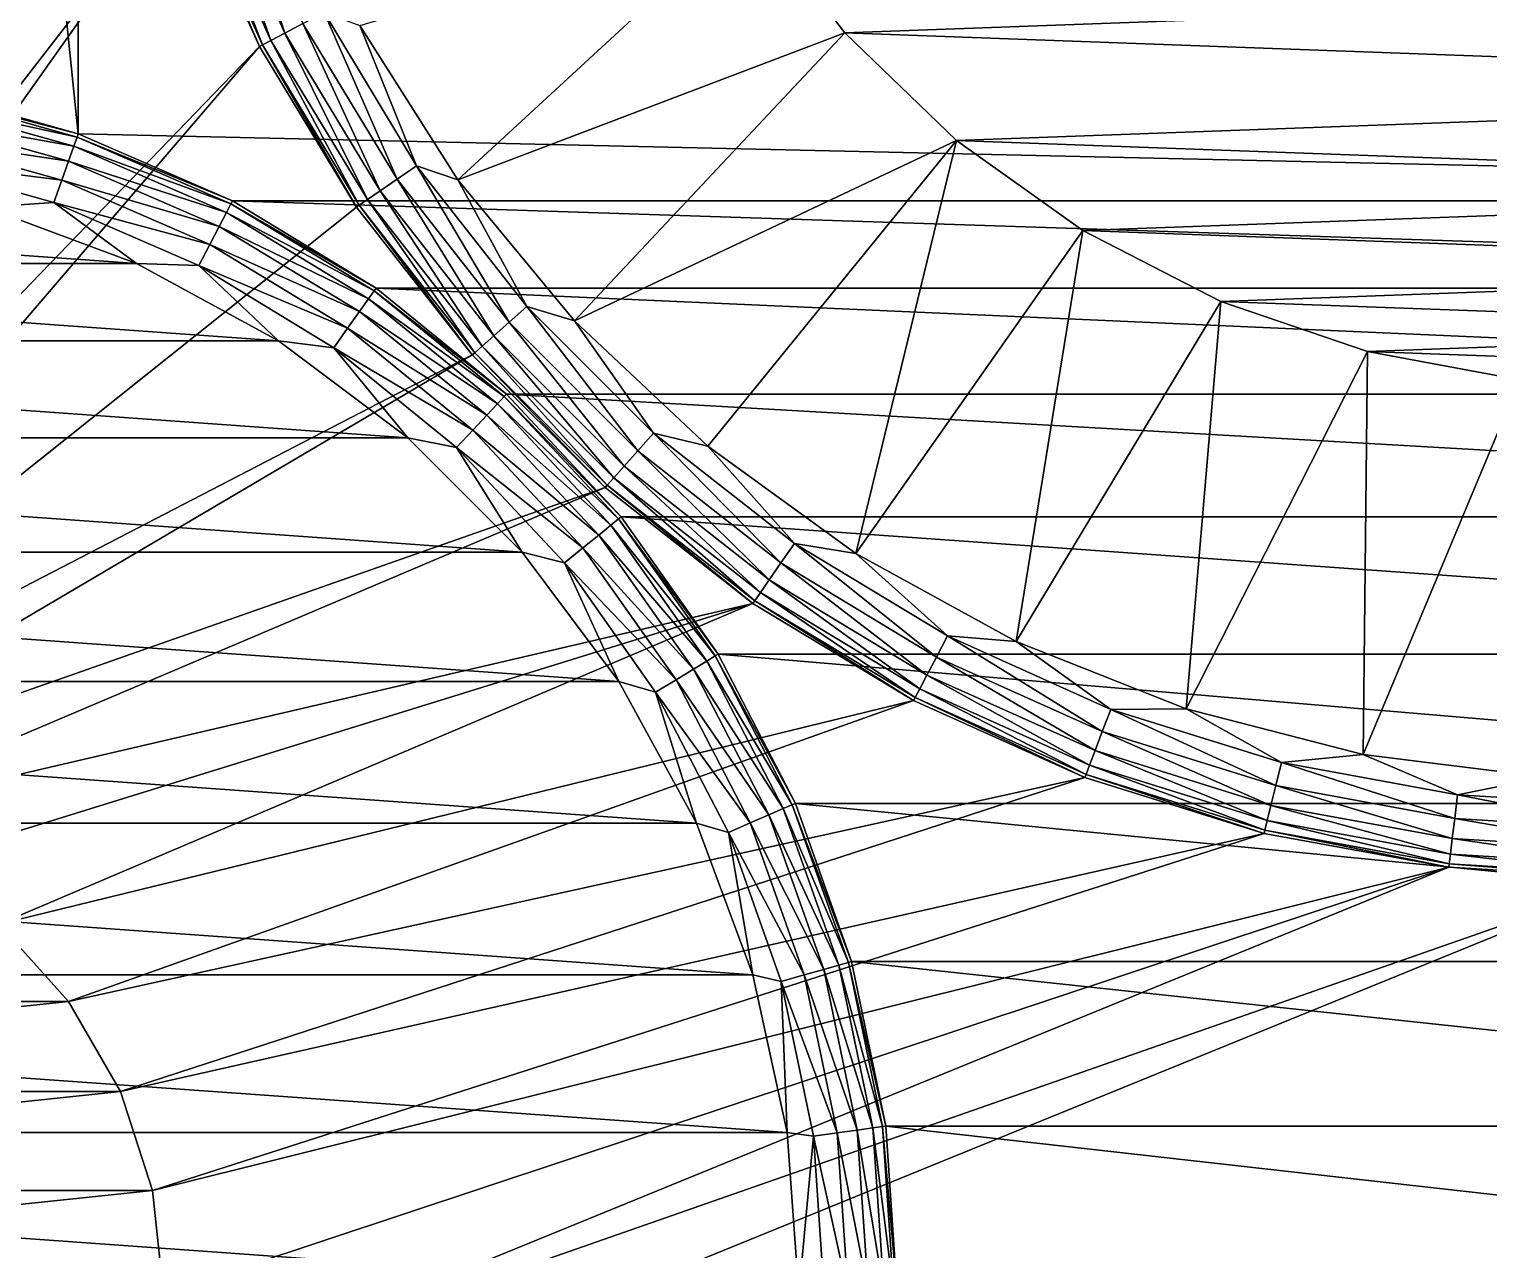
# Model space of a CAD drawing. Extents: x 464 to 15145, y 328 to 7622.
# Drawn here: x 2605 to 3973, y 2170 to 3314 of the extents above; entities that cross this region are included whole.
import ezdxf

# ---------------------------------------------------------------- set-up
doc = ezdxf.new("R2010")
doc.units = 0
doc.layers.get('0').update_dxf_attribs({"linetype": 'CONTINUOUS'})

msp = doc.modelspace()

# ---------------------------------------------------------------- linework, layer by layer
at = {"color": 7}
for points in [[(1952.6, 2475.1, -3744.1), (1952.6, 5475.4, -3744.1), (2653.8, 3975.2, -3744.1), (1952.6, 2475.1, -3744.1)], [(2651.1, 4734.4, -4432), (5571.4, 3216.1, -4432), (2795.6, 4797.1, -4432), (2651.1, 4734.4, -4432)], [(2795.6, 4797.1, -4432), (5571.4, 3216.1, -4432), (5571.4, 4734.4, -4432), (2795.6, 4797.1, -4432)], [(2651.1, 3216.1, -4432), (2651.1, 4734.4, -4432), (2499.4, 4691.9, -4432), (2651.1, 3216.1, -4432)], [(2651.1, 3216.1, -4432), (5426.9, 3153.3, -4432), (2651.1, 4734.4, -4432), (2651.1, 3216.1, -4432)], [(5426.9, 3153.3, -4432), (5571.4, 3216.1, -4432), (2651.1, 4734.4, -4432), (5426.9, 3153.3, -4432)], [(2499.4, 4691.9, -4432), (2499.4, 3258.6, -4432), (2651.1, 3216.1, -4432), (2499.4, 4691.9, -4432)], [(1952.6, 2475.1, -3744.1), (2653.8, 3975.2, -3744.1), (2664.5, 3799.6, -3744.1), (1952.6, 2475.1, -3744.1)], [(2664.5, 3799.6, -3744.1), (2031.4, 2532.4, -3744.1), (1952.6, 2475.1, -3744.1), (2664.5, 3799.6, -3744.1)], [(2696.2, 3626.5, -3744.1), (2031.4, 2532.4, -3744.1), (2664.5, 3799.6, -3744.1), (2696.2, 3626.5, -3744.1)], [(2748.5, 3458.4, -3744.1), (2031.4, 2532.4, -3744.1), (2696.2, 3626.5, -3744.1), (2748.5, 3458.4, -3744.1)], [(2791.7, 3474.8, -17), (2844.7, 3310.5, -31.7), (2773.8, 3468, -31.7), (2791.7, 3474.8, -17)], [(2861.6, 3319.4, -17), (2844.7, 3310.5, -31.7), (2791.7, 3474.8, -17), (2861.6, 3319.4, -17)], [(2760.1, 3462.8, -50.8), (2823.6, 3299.4, -73.1), (2751.5, 3459.6, -73.1), (2760.1, 3462.8, -50.8)], [(2773.8, 3468, -31.7), (2831.7, 3303.7, -50.8), (2760.1, 3462.8, -50.8), (2773.8, 3468, -31.7)], [(2831.7, 3303.7, -50.8), (2823.6, 3299.4, -73.1), (2760.1, 3462.8, -50.8), (2831.7, 3303.7, -50.8)], [(2844.7, 3310.5, -31.7), (2831.7, 3303.7, -50.8), (2773.8, 3468, -31.7), (2844.7, 3310.5, -31.7)], [(2748.5, 3458.4, -3744.1), (2120.5, 2572, -3744.1), (2031.4, 2532.4, -3744.1), (2748.5, 3458.4, -3744.1)], [(2820.8, 3298, -3744.1), (2120.5, 2572, -3744.1), (2748.5, 3458.4, -3744.1), (2820.8, 3298, -3744.1)], [(2748.5, 3458.4, -96.9), (2751.5, 3459.6, -73.1), (2820.8, 3298, -96.9), (2748.5, 3458.4, -96.9)], [(2748.5, 3458.4, -3744.1), (2748.5, 3458.4, -96.9), (2820.8, 3298, -3744.1), (2748.5, 3458.4, -3744.1)], [(2820.8, 3298, -3744.1), (2748.5, 3458.4, -96.9), (2820.8, 3298, -96.9), (2820.8, 3298, -3744.1)], [(2820.8, 3298, -96.9), (2751.5, 3459.6, -73.1), (2823.6, 3299.4, -73.1), (2820.8, 3298, -96.9)], [(2915, 3317.6, -4.6), (3280.8, 3425.8, -4.6), (3006.9, 3172.9, -4.6), (2915, 3317.6, -4.6)], [(3006.9, 3172.9, -4.6), (3280.8, 3425.8, -4.6), (3369.6, 3310.8, -4.6), (3006.9, 3172.9, -4.6)], [(3280.8, 3425.8, -4.6), (3280.8, 3425.8, -1874.4), (3369.6, 3310.8, -4.6), (3280.8, 3425.8, -4.6)], [(3369.6, 3310.8, -4.6), (3280.8, 3425.8, -1874.4), (3369.6, 3310.8, -1874.4), (3369.6, 3310.8, -4.6)], [(3369.6, 3310.8, -3744.1), (3369.6, 3310.8, -1874.4), (3280.8, 3425.8, -3744.1), (3369.6, 3310.8, -3744.1)], [(3280.8, 3425.8, -3744.1), (3369.6, 3310.8, -1874.4), (3280.8, 3425.8, -1874.4), (3280.8, 3425.8, -3744.1)], [(3280.8, 3425.8, -3744.1), (4899.4, 3366.7, -3744.1), (3369.6, 3310.8, -3744.1), (3280.8, 3425.8, -3744.1)], [(3369.6, 3310.8, -3744.1), (4899.4, 3366.7, -3744.1), (4802.4, 3258.4, -3744.1), (3369.6, 3310.8, -3744.1)], [(2881.4, 3329.8, -7.8), (2949.8, 3173.6, -17), (2861.6, 3319.4, -17), (2881.4, 3329.8, -7.8)], [(2881.4, 3329.8, -7.8), (2915, 3317.6, -4.6), (2968.1, 3186.2, -7.8), (2881.4, 3329.8, -7.8)], [(2881.4, 3329.8, -7.8), (2968.1, 3186.2, -7.8), (2949.8, 3173.6, -17), (2881.4, 3329.8, -7.8)], [(2861.6, 3319.4, -17), (2934.1, 3162.7, -31.7), (2844.7, 3310.5, -31.7), (2861.6, 3319.4, -17)], [(2949.8, 3173.6, -17), (2934.1, 3162.7, -31.7), (2861.6, 3319.4, -17), (2949.8, 3173.6, -17)], [(2968.1, 3186.2, -7.8), (2915, 3317.6, -4.6), (3006.9, 3172.9, -4.6), (2968.1, 3186.2, -7.8)], [(3006.9, 3172.9, -4.6), (3369.6, 3310.8, -4.6), (3116.1, 3040.8, -4.6), (3006.9, 3172.9, -4.6)], [(3116.1, 3040.8, -4.6), (3369.6, 3310.8, -4.6), (3474.3, 3209.9, -4.6), (3116.1, 3040.8, -4.6)], [(3369.6, 3310.8, -4.6), (3369.6, 3310.8, -1874.4), (3474.3, 3209.9, -4.6), (3369.6, 3310.8, -4.6)], [(3474.3, 3209.9, -4.6), (3369.6, 3310.8, -1874.4), (3474.3, 3209.9, -1874.4), (3474.3, 3209.9, -4.6)], [(3474.3, 3209.9, -3744.1), (3474.3, 3209.9, -1874.4), (3369.6, 3310.8, -3744.1), (3474.3, 3209.9, -3744.1)], [(3369.6, 3310.8, -3744.1), (3474.3, 3209.9, -1874.4), (3369.6, 3310.8, -1874.4), (3369.6, 3310.8, -3744.1)], [(3369.6, 3310.8, -3744.1), (4802.4, 3258.4, -3744.1), (3474.3, 3209.9, -3744.1), (3369.6, 3310.8, -3744.1)], [(2820.8, 3298, -3744.1), (2215.8, 2592.3, -3744.1), (2120.5, 2572, -3744.1), (2820.8, 3298, -3744.1)], [(2911.8, 3147.3, -3744.1), (2215.8, 2592.3, -3744.1), (2820.8, 3298, -3744.1), (2911.8, 3147.3, -3744.1)], [(2820.8, 3298, -96.9), (2823.6, 3299.4, -73.1), (2911.8, 3147.3, -96.9), (2820.8, 3298, -96.9)], [(2820.8, 3298, -3744.1), (2820.8, 3298, -96.9), (2911.8, 3147.3, -3744.1), (2820.8, 3298, -3744.1)], [(2911.8, 3147.3, -3744.1), (2820.8, 3298, -96.9), (2911.8, 3147.3, -96.9), (2911.8, 3147.3, -3744.1)], [(2831.7, 3303.7, -50.8), (2914.4, 3149.1, -73.1), (2823.6, 3299.4, -73.1), (2831.7, 3303.7, -50.8)], [(2911.8, 3147.3, -96.9), (2823.6, 3299.4, -73.1), (2914.4, 3149.1, -73.1), (2911.8, 3147.3, -96.9)], [(2844.7, 3310.5, -31.7), (2922, 3154.4, -50.8), (2831.7, 3303.7, -50.8), (2844.7, 3310.5, -31.7)], [(2922, 3154.4, -50.8), (2914.4, 3149.1, -73.1), (2831.7, 3303.7, -50.8), (2922, 3154.4, -50.8)], [(2934.1, 3162.7, -31.7), (2922, 3154.4, -50.8), (2844.7, 3310.5, -31.7), (2934.1, 3162.7, -31.7)], [(2499.4, 3258.6, -5124.5), (2498.8, 3255.5, -5148.4), (2651.1, 3216.1, -5124.5), (2499.4, 3258.6, -5124.5)], [(2499.4, 3258.6, -4432), (2499.4, 3258.6, -5124.5), (2651.1, 3216.1, -4432), (2499.4, 3258.6, -4432)], [(2651.1, 3216.1, -4432), (2499.4, 3258.6, -5124.5), (2651.1, 3216.1, -5124.5), (2651.1, 3216.1, -4432)], [(3474.3, 3209.9, -3744.1), (4802.4, 3258.4, -3744.1), (4690.6, 3165.4, -3744.1), (3474.3, 3209.9, -3744.1)], [(2496.9, 3246.5, -5170.7), (2493.9, 3232.1, -5189.8), (2646.9, 3204.4, -5170.7), (2496.9, 3246.5, -5170.7)], [(2498.8, 3255.5, -5148.4), (2496.9, 3246.5, -5170.7), (2650, 3213.1, -5148.4), (2498.8, 3255.5, -5148.4)], [(2496.9, 3246.5, -5170.7), (2646.9, 3204.4, -5170.7), (2650, 3213.1, -5148.4), (2496.9, 3246.5, -5170.7)], [(2651.1, 3216.1, -5124.5), (2498.8, 3255.5, -5148.4), (2650, 3213.1, -5148.4), (2651.1, 3216.1, -5124.5)], [(2493.9, 3232.1, -5189.8), (2490, 3213.4, -5204.5), (2642, 3190.6, -5189.8), (2493.9, 3232.1, -5189.8)], [(2493.9, 3232.1, -5189.8), (2642, 3190.6, -5189.8), (2646.9, 3204.4, -5170.7), (2493.9, 3232.1, -5189.8)], [(2651.1, 3216.1, -5124.5), (2650, 3213.1, -5148.4), (2795.6, 3153.3, -5124.5), (2651.1, 3216.1, -5124.5)], [(2651.1, 3216.1, -4432), (2651.1, 3216.1, -5124.5), (2795.6, 3153.3, -4432), (2651.1, 3216.1, -4432)], [(2795.6, 3153.3, -4432), (2651.1, 3216.1, -5124.5), (2795.6, 3153.3, -5124.5), (2795.6, 3153.3, -4432)], [(2795.6, 3153.3, -4432), (5426.9, 3153.3, -4432), (2651.1, 3216.1, -4432), (2795.6, 3153.3, -4432)], [(2490, 3213.4, -5204.5), (2485.5, 3191.6, -5213.7), (2635.6, 3172.6, -5204.5), (2490, 3213.4, -5204.5)], [(2490, 3213.4, -5204.5), (2635.6, 3172.6, -5204.5), (2642, 3190.6, -5189.8), (2490, 3213.4, -5204.5)], [(2646.9, 3204.4, -5170.7), (2642, 3190.6, -5189.8), (2789.9, 3142.4, -5170.7), (2646.9, 3204.4, -5170.7)], [(2650, 3213.1, -5148.4), (2646.9, 3204.4, -5170.7), (2794.1, 3150.6, -5148.4), (2650, 3213.1, -5148.4)], [(2646.9, 3204.4, -5170.7), (2789.9, 3142.4, -5170.7), (2794.1, 3150.6, -5148.4), (2646.9, 3204.4, -5170.7)], [(2795.6, 3153.3, -5124.5), (2650, 3213.1, -5148.4), (2794.1, 3150.6, -5148.4), (2795.6, 3153.3, -5124.5)], [(3116.1, 3040.8, -4.6), (3474.3, 3209.9, -4.6), (3241.1, 2923.4, -4.6), (3116.1, 3040.8, -4.6)], [(3241.1, 2923.4, -4.6), (3474.3, 3209.9, -4.6), (3379.8, 2822.7, -4.6), (3241.1, 2923.4, -4.6)], [(3379.8, 2822.7, -4.6), (3474.3, 3209.9, -4.6), (3592.5, 3125.3, -4.6), (3379.8, 2822.7, -4.6)], [(3474.3, 3209.9, -4.6), (3474.3, 3209.9, -1874.4), (3592.5, 3125.3, -4.6), (3474.3, 3209.9, -4.6)], [(3592.5, 3125.3, -4.6), (3474.3, 3209.9, -1874.4), (3592.5, 3125.3, -1874.4), (3592.5, 3125.3, -4.6)], [(3592.5, 3125.3, -3744.1), (3592.5, 3125.3, -1874.4), (3474.3, 3209.9, -3744.1), (3592.5, 3125.3, -3744.1)], [(3474.3, 3209.9, -3744.1), (3592.5, 3125.3, -1874.4), (3474.3, 3209.9, -1874.4), (3474.3, 3209.9, -3744.1)], [(3474.3, 3209.9, -3744.1), (4690.6, 3165.4, -3744.1), (3592.5, 3125.3, -3744.1), (3474.3, 3209.9, -3744.1)], [(2485.5, 3191.6, -5213.7), (2563.7, 3147.4, -5216.8), (2628.2, 3151.6, -5213.7), (2485.5, 3191.6, -5213.7)], [(2485.5, 3191.6, -5213.7), (2628.2, 3151.6, -5213.7), (2635.6, 3172.6, -5204.5), (2485.5, 3191.6, -5213.7)], [(2642, 3190.6, -5189.8), (2635.6, 3172.6, -5204.5), (2783.1, 3129.3, -5189.8), (2642, 3190.6, -5189.8)], [(2642, 3190.6, -5189.8), (2783.1, 3129.3, -5189.8), (2789.9, 3142.4, -5170.7), (2642, 3190.6, -5189.8)], [(2968.1, 3186.2, -7.8), (3054.9, 3039.4, -17), (2949.8, 3173.6, -17), (2968.1, 3186.2, -7.8)], [(2968.1, 3186.2, -7.8), (3006.9, 3172.9, -4.6), (3071.6, 3054.2, -7.8), (2968.1, 3186.2, -7.8)], [(2968.1, 3186.2, -7.8), (3071.6, 3054.2, -7.8), (3054.9, 3039.4, -17), (2968.1, 3186.2, -7.8)], [(2635.6, 3172.6, -5204.5), (2628.2, 3151.6, -5213.7), (2774.3, 3112.4, -5204.5), (2635.6, 3172.6, -5204.5)], [(2635.6, 3172.6, -5204.5), (2774.3, 3112.4, -5204.5), (2783.1, 3129.3, -5189.8), (2635.6, 3172.6, -5204.5)], [(2934.1, 3162.7, -31.7), (3029.6, 3017, -50.8), (2922, 3154.4, -50.8), (2934.1, 3162.7, -31.7)], [(2949.8, 3173.6, -17), (3040.6, 3026.7, -31.7), (2934.1, 3162.7, -31.7), (2949.8, 3173.6, -17)], [(3040.6, 3026.7, -31.7), (3029.6, 3017, -50.8), (2934.1, 3162.7, -31.7), (3040.6, 3026.7, -31.7)], [(3054.9, 3039.4, -17), (3040.6, 3026.7, -31.7), (2949.8, 3173.6, -17), (3054.9, 3039.4, -17)], [(3071.6, 3054.2, -7.8), (3006.9, 3172.9, -4.6), (3116.1, 3040.8, -4.6), (3071.6, 3054.2, -7.8)], [(3592.5, 3125.3, -3744.1), (4690.6, 3165.4, -3744.1), (4566.5, 3089.7, -3744.1), (3592.5, 3125.3, -3744.1)], [(1823.5, 3094.5, -5216.8), (2705.7, 3094.5, -5216.8), (1965.4, 3147.4, -5216.8), (1823.5, 3094.5, -5216.8)], [(1965.4, 3147.4, -5216.8), (2705.7, 3094.5, -5216.8), (2563.7, 3147.4, -5216.8), (1965.4, 3147.4, -5216.8)], [(3020.4, 3008.8, -3744.1), (2215.8, 2592.3, -3744.1), (2911.8, 3147.3, -3744.1), (3020.4, 3008.8, -3744.1)], [(2563.7, 3147.4, -5216.8), (2705.7, 3094.5, -5216.8), (2628.2, 3151.6, -5213.7), (2563.7, 3147.4, -5216.8)], [(2628.2, 3151.6, -5213.7), (2705.7, 3094.5, -5216.8), (2764.1, 3092.6, -5213.7), (2628.2, 3151.6, -5213.7)], [(2628.2, 3151.6, -5213.7), (2764.1, 3092.6, -5213.7), (2774.3, 3112.4, -5204.5), (2628.2, 3151.6, -5213.7)], [(2794.1, 3150.6, -5148.4), (2789.9, 3142.4, -5170.7), (2928.3, 3068.9, -5148.4), (2794.1, 3150.6, -5148.4)], [(2795.6, 3153.3, -5124.5), (2794.1, 3150.6, -5148.4), (2930.2, 3071.5, -5124.5), (2795.6, 3153.3, -5124.5)], [(2930.2, 3071.5, -5124.5), (2794.1, 3150.6, -5148.4), (2928.3, 3068.9, -5148.4), (2930.2, 3071.5, -5124.5)], [(2795.6, 3153.3, -4432), (2795.6, 3153.3, -5124.5), (2930.2, 3071.5, -4432), (2795.6, 3153.3, -4432)], [(2930.2, 3071.5, -4432), (2795.6, 3153.3, -5124.5), (2930.2, 3071.5, -5124.5), (2930.2, 3071.5, -4432)], [(2930.2, 3071.5, -4432), (5292.3, 3071.5, -4432), (2795.6, 3153.3, -4432), (2930.2, 3071.5, -4432)], [(2795.6, 3153.3, -4432), (5292.3, 3071.5, -4432), (5426.9, 3153.3, -4432), (2795.6, 3153.3, -4432)], [(2911.8, 3147.3, -96.9), (2914.4, 3149.1, -73.1), (3020.4, 3008.8, -96.9), (2911.8, 3147.3, -96.9)], [(2911.8, 3147.3, -3744.1), (2911.8, 3147.3, -96.9), (3020.4, 3008.8, -3744.1), (2911.8, 3147.3, -3744.1)], [(3020.4, 3008.8, -3744.1), (2911.8, 3147.3, -96.9), (3020.4, 3008.8, -96.9), (3020.4, 3008.8, -3744.1)], [(2922, 3154.4, -50.8), (3022.7, 3010.9, -73.1), (2914.4, 3149.1, -73.1), (2922, 3154.4, -50.8)], [(3020.4, 3008.8, -96.9), (2914.4, 3149.1, -73.1), (3022.7, 3010.9, -73.1), (3020.4, 3008.8, -96.9)], [(3029.6, 3017, -50.8), (3022.7, 3010.9, -73.1), (2922, 3154.4, -50.8), (3029.6, 3017, -50.8)], [(2789.9, 3142.4, -5170.7), (2783.1, 3129.3, -5189.8), (2923, 3061.4, -5170.7), (2789.9, 3142.4, -5170.7)], [(2789.9, 3142.4, -5170.7), (2923, 3061.4, -5170.7), (2928.3, 3068.9, -5148.4), (2789.9, 3142.4, -5170.7)], [(2783.1, 3129.3, -5189.8), (2774.3, 3112.4, -5204.5), (2914.6, 3049.4, -5189.8), (2783.1, 3129.3, -5189.8)], [(2783.1, 3129.3, -5189.8), (2914.6, 3049.4, -5189.8), (2923, 3061.4, -5170.7), (2783.1, 3129.3, -5189.8)], [(3379.8, 2822.7, -4.6), (3592.5, 3125.3, -4.6), (3530, 2740.1, -4.6), (3379.8, 2822.7, -4.6)], [(3530, 2740.1, -4.6), (3592.5, 3125.3, -4.6), (3721.8, 3058.8, -4.6), (3530, 2740.1, -4.6)], [(3592.5, 3125.3, -4.6), (3592.5, 3125.3, -1874.4), (3721.8, 3058.8, -4.6), (3592.5, 3125.3, -4.6)], [(3721.8, 3058.8, -4.6), (3592.5, 3125.3, -1874.4), (3721.8, 3058.8, -1874.4), (3721.8, 3058.8, -4.6)], [(3721.8, 3058.8, -3744.1), (3721.8, 3058.8, -1874.4), (3592.5, 3125.3, -3744.1), (3721.8, 3058.8, -3744.1)], [(3592.5, 3125.3, -3744.1), (3721.8, 3058.8, -1874.4), (3592.5, 3125.3, -1874.4), (3592.5, 3125.3, -3744.1)], [(3592.5, 3125.3, -3744.1), (4566.5, 3089.7, -3744.1), (3721.8, 3058.8, -3744.1), (3592.5, 3125.3, -3744.1)], [(2774.3, 3112.4, -5204.5), (2764.1, 3092.6, -5213.7), (2903.5, 3033.8, -5204.5), (2774.3, 3112.4, -5204.5)], [(2774.3, 3112.4, -5204.5), (2903.5, 3033.8, -5204.5), (2914.6, 3049.4, -5189.8), (2774.3, 3112.4, -5204.5)], [(1690.5, 3021.9, -5216.8), (2838.6, 3021.9, -5216.8), (1823.5, 3094.5, -5216.8), (1690.5, 3021.9, -5216.8)], [(1823.5, 3094.5, -5216.8), (2838.6, 3021.9, -5216.8), (2705.7, 3094.5, -5216.8), (1823.5, 3094.5, -5216.8)], [(2705.7, 3094.5, -5216.8), (2838.6, 3021.9, -5216.8), (2764.1, 3092.6, -5213.7), (2705.7, 3094.5, -5216.8)], [(2764.1, 3092.6, -5213.7), (2838.6, 3021.9, -5216.8), (2890.7, 3015.6, -5213.7), (2764.1, 3092.6, -5213.7)], [(2764.1, 3092.6, -5213.7), (2890.7, 3015.6, -5213.7), (2903.5, 3033.8, -5204.5), (2764.1, 3092.6, -5213.7)], [(3721.8, 3058.8, -3744.1), (4566.5, 3089.7, -3744.1), (4432.7, 3032.8, -3744.1), (3721.8, 3058.8, -3744.1)], [(2928.3, 3068.9, -5148.4), (2923, 3061.4, -5170.7), (3050.2, 2969.8, -5148.4), (2928.3, 3068.9, -5148.4)], [(2930.2, 3071.5, -5124.5), (2928.3, 3068.9, -5148.4), (3052.4, 2972.1, -5124.5), (2930.2, 3071.5, -5124.5)], [(3052.4, 2972.1, -5124.5), (2928.3, 3068.9, -5148.4), (3050.2, 2969.8, -5148.4), (3052.4, 2972.1, -5124.5)], [(2930.2, 3071.5, -4432), (2930.2, 3071.5, -5124.5), (3052.4, 2972.1, -4432), (2930.2, 3071.5, -4432)], [(3052.4, 2972.1, -4432), (2930.2, 3071.5, -5124.5), (3052.4, 2972.1, -5124.5), (3052.4, 2972.1, -4432)], [(3052.4, 2972.1, -4432), (5170.1, 2972.1, -4432), (2930.2, 3071.5, -4432), (3052.4, 2972.1, -4432)], [(2930.2, 3071.5, -4432), (5170.1, 2972.1, -4432), (5292.3, 3071.5, -4432), (2930.2, 3071.5, -4432)], [(2923, 3061.4, -5170.7), (2914.6, 3049.4, -5189.8), (3043.9, 2963, -5170.7), (2923, 3061.4, -5170.7)], [(2923, 3061.4, -5170.7), (3043.9, 2963, -5170.7), (3050.2, 2969.8, -5148.4), (2923, 3061.4, -5170.7)], [(3071.6, 3054.2, -7.8), (3175.4, 2918.9, -17), (3054.9, 3039.4, -17), (3071.6, 3054.2, -7.8)], [(3071.6, 3054.2, -7.8), (3116.1, 3040.8, -4.6), (3190.2, 2935.6, -7.8), (3071.6, 3054.2, -7.8)], [(3071.6, 3054.2, -7.8), (3190.2, 2935.6, -7.8), (3175.4, 2918.9, -17), (3071.6, 3054.2, -7.8)], [(3530, 2740.1, -4.6), (3721.8, 3058.8, -4.6), (3689.4, 2677, -4.6), (3530, 2740.1, -4.6)], [(3689.4, 2677, -4.6), (3721.8, 3058.8, -4.6), (3859.4, 3011.9, -4.6), (3689.4, 2677, -4.6)], [(3721.8, 3058.8, -4.6), (3721.8, 3058.8, -1874.4), (3859.4, 3011.9, -4.6), (3721.8, 3058.8, -4.6)], [(3859.4, 3011.9, -4.6), (3721.8, 3058.8, -1874.4), (3859.4, 3011.9, -1874.4), (3859.4, 3011.9, -4.6)], [(3859.4, 3011.9, -3744.1), (3859.4, 3011.9, -1874.4), (3721.8, 3058.8, -3744.1), (3859.4, 3011.9, -3744.1)], [(3721.8, 3058.8, -3744.1), (3859.4, 3011.9, -1874.4), (3721.8, 3058.8, -1874.4), (3721.8, 3058.8, -3744.1)], [(3721.8, 3058.8, -3744.1), (4432.7, 3032.8, -3744.1), (3859.4, 3011.9, -3744.1), (3721.8, 3058.8, -3744.1)], [(2914.6, 3049.4, -5189.8), (2903.5, 3033.8, -5204.5), (3033.9, 2952.3, -5189.8), (2914.6, 3049.4, -5189.8)], [(2914.6, 3049.4, -5189.8), (3033.9, 2952.3, -5189.8), (3043.9, 2963, -5170.7), (2914.6, 3049.4, -5189.8)], [(3054.9, 3039.4, -17), (3162.7, 2904.6, -31.7), (3040.6, 3026.7, -31.7), (3054.9, 3039.4, -17)], [(3175.4, 2918.9, -17), (3162.7, 2904.6, -31.7), (3054.9, 3039.4, -17), (3175.4, 2918.9, -17)], [(3190.2, 2935.6, -7.8), (3116.1, 3040.8, -4.6), (3241.1, 2923.4, -4.6), (3190.2, 2935.6, -7.8)], [(2903.5, 3033.8, -5204.5), (2890.7, 3015.6, -5213.7), (3020.8, 2938.3, -5204.5), (2903.5, 3033.8, -5204.5)], [(2903.5, 3033.8, -5204.5), (3020.8, 2938.3, -5204.5), (3033.9, 2952.3, -5189.8), (2903.5, 3033.8, -5204.5)], [(3040.6, 3026.7, -31.7), (3153, 2893.6, -50.8), (3029.6, 3017, -50.8), (3040.6, 3026.7, -31.7)], [(3162.7, 2904.6, -31.7), (3153, 2893.6, -50.8), (3040.6, 3026.7, -31.7), (3162.7, 2904.6, -31.7)], [(3859.4, 3011.9, -3744.1), (4432.7, 3032.8, -3744.1), (4292.1, 2996.1, -3744.1), (3859.4, 3011.9, -3744.1)], [(1569.2, 2931.1, -5216.8), (2959.9, 2931.1, -5216.8), (1690.5, 3021.9, -5216.8), (1569.2, 2931.1, -5216.8)], [(1690.5, 3021.9, -5216.8), (2959.9, 2931.1, -5216.8), (2838.6, 3021.9, -5216.8), (1690.5, 3021.9, -5216.8)], [(2838.6, 3021.9, -5216.8), (2959.9, 2931.1, -5216.8), (2890.7, 3015.6, -5213.7), (2838.6, 3021.9, -5216.8)], [(2890.7, 3015.6, -5213.7), (2959.9, 2931.1, -5216.8), (3005.6, 2922.1, -5213.7), (2890.7, 3015.6, -5213.7)], [(2890.7, 3015.6, -5213.7), (3005.6, 2922.1, -5213.7), (3020.8, 2938.3, -5204.5), (2890.7, 3015.6, -5213.7)], [(3020.4, 3008.8, -96.9), (3022.7, 3010.9, -73.1), (3144.8, 2884.4, -96.9), (3020.4, 3008.8, -96.9)], [(3029.6, 3017, -50.8), (3146.9, 2886.7, -73.1), (3022.7, 3010.9, -73.1), (3029.6, 3017, -50.8)], [(3144.8, 2884.4, -96.9), (3022.7, 3010.9, -73.1), (3146.9, 2886.7, -73.1), (3144.8, 2884.4, -96.9)], [(3153, 2893.6, -50.8), (3146.9, 2886.7, -73.1), (3029.6, 3017, -50.8), (3153, 2893.6, -50.8)], [(3689.4, 2677, -4.6), (3859.4, 3011.9, -4.6), (3855.4, 2634.3, -4.6), (3689.4, 2677, -4.6)], [(3855.4, 2634.3, -4.6), (3859.4, 3011.9, -4.6), (4002.3, 2985.5, -4.6), (3855.4, 2634.3, -4.6)], [(3859.4, 3011.9, -4.6), (3859.4, 3011.9, -1874.4), (4002.3, 2985.5, -4.6), (3859.4, 3011.9, -4.6)], [(4002.3, 2985.5, -4.6), (3859.4, 3011.9, -1874.4), (4002.3, 2985.5, -1874.4), (4002.3, 2985.5, -4.6)], [(4002.3, 2985.5, -3744.1), (4002.3, 2985.5, -1874.4), (3859.4, 3011.9, -3744.1), (4002.3, 2985.5, -3744.1)], [(3859.4, 3011.9, -3744.1), (4002.3, 2985.5, -1874.4), (3859.4, 3011.9, -1874.4), (3859.4, 3011.9, -3744.1)], [(3859.4, 3011.9, -3744.1), (4292.1, 2996.1, -3744.1), (4002.3, 2985.5, -3744.1), (3859.4, 3011.9, -3744.1)], [(3020.4, 3008.8, -3744.1), (2313.3, 2592.3, -3744.1), (2215.8, 2592.3, -3744.1), (3020.4, 3008.8, -3744.1)], [(3144.8, 2884.4, -3744.1), (2313.3, 2592.3, -3744.1), (3020.4, 3008.8, -3744.1), (3144.8, 2884.4, -3744.1)], [(3020.4, 3008.8, -3744.1), (3020.4, 3008.8, -96.9), (3144.8, 2884.4, -3744.1), (3020.4, 3008.8, -3744.1)], [(3144.8, 2884.4, -3744.1), (3020.4, 3008.8, -96.9), (3144.8, 2884.4, -96.9), (3144.8, 2884.4, -3744.1)], [(3855.4, 2634.3, -4.6), (4002.3, 2985.5, -4.6), (4025.5, 2612.9, -4.6), (3855.4, 2634.3, -4.6)], [(3050.2, 2969.8, -5148.4), (3043.9, 2963, -5170.7), (3157.4, 2855, -5148.4), (3050.2, 2969.8, -5148.4)], [(3052.4, 2972.1, -5124.5), (3050.2, 2969.8, -5148.4), (3159.9, 2857, -5124.5), (3052.4, 2972.1, -5124.5)], [(3159.9, 2857, -5124.5), (3050.2, 2969.8, -5148.4), (3157.4, 2855, -5148.4), (3159.9, 2857, -5124.5)], [(3052.4, 2972.1, -4432), (3052.4, 2972.1, -5124.5), (3159.9, 2857, -4432), (3052.4, 2972.1, -4432)], [(3159.9, 2857, -4432), (3052.4, 2972.1, -5124.5), (3159.9, 2857, -5124.5), (3159.9, 2857, -4432)], [(3159.9, 2857, -4432), (5062.6, 2857, -4432), (3052.4, 2972.1, -4432), (3159.9, 2857, -4432)], [(3052.4, 2972.1, -4432), (5062.6, 2857, -4432), (5170.1, 2972.1, -4432), (3052.4, 2972.1, -4432)], [(3043.9, 2963, -5170.7), (3033.9, 2952.3, -5189.8), (3150.3, 2849.2, -5170.7), (3043.9, 2963, -5170.7)], [(3043.9, 2963, -5170.7), (3150.3, 2849.2, -5170.7), (3157.4, 2855, -5148.4), (3043.9, 2963, -5170.7)], [(3033.9, 2952.3, -5189.8), (3020.8, 2938.3, -5204.5), (3138.9, 2839.9, -5189.8), (3033.9, 2952.3, -5189.8)], [(3033.9, 2952.3, -5189.8), (3138.9, 2839.9, -5189.8), (3150.3, 2849.2, -5170.7), (3033.9, 2952.3, -5189.8)], [(1462.1, 2823.9, -5216.8), (3067.1, 2823.9, -5216.8), (1569.2, 2931.1, -5216.8), (1462.1, 2823.9, -5216.8)], [(1569.2, 2931.1, -5216.8), (3067.1, 2823.9, -5216.8), (2959.9, 2931.1, -5216.8), (1569.2, 2931.1, -5216.8)], [(2959.9, 2931.1, -5216.8), (3067.1, 2823.9, -5216.8), (3005.6, 2922.1, -5213.7), (2959.9, 2931.1, -5216.8)], [(3020.8, 2938.3, -5204.5), (3005.6, 2922.1, -5213.7), (3124.1, 2827.8, -5204.5), (3020.8, 2938.3, -5204.5)], [(3020.8, 2938.3, -5204.5), (3124.1, 2827.8, -5204.5), (3138.9, 2839.9, -5189.8), (3020.8, 2938.3, -5204.5)], [(3190.2, 2935.6, -7.8), (3309.6, 2813.8, -17), (3175.4, 2918.9, -17), (3190.2, 2935.6, -7.8)], [(3190.2, 2935.6, -7.8), (3241.1, 2923.4, -4.6), (3322.2, 2832.1, -7.8), (3190.2, 2935.6, -7.8)], [(3190.2, 2935.6, -7.8), (3322.2, 2832.1, -7.8), (3309.6, 2813.8, -17), (3190.2, 2935.6, -7.8)], [(3005.6, 2922.1, -5213.7), (3067.1, 2823.9, -5216.8), (3106.8, 2813.8, -5213.7), (3005.6, 2922.1, -5213.7)], [(3005.6, 2922.1, -5213.7), (3106.8, 2813.8, -5213.7), (3124.1, 2827.8, -5204.5), (3005.6, 2922.1, -5213.7)], [(3175.4, 2918.9, -17), (3298.7, 2798.1, -31.7), (3162.7, 2904.6, -31.7), (3175.4, 2918.9, -17)], [(3309.6, 2813.8, -17), (3298.7, 2798.1, -31.7), (3175.4, 2918.9, -17), (3309.6, 2813.8, -17)], [(3322.2, 2832.1, -7.8), (3241.1, 2923.4, -4.6), (3379.8, 2822.7, -4.6), (3322.2, 2832.1, -7.8)], [(3162.7, 2904.6, -31.7), (3290.4, 2786, -50.8), (3153, 2893.6, -50.8), (3162.7, 2904.6, -31.7)], [(3298.7, 2798.1, -31.7), (3290.4, 2786, -50.8), (3162.7, 2904.6, -31.7), (3298.7, 2798.1, -31.7)], [(3144.8, 2884.4, -96.9), (3146.9, 2886.7, -73.1), (3283.3, 2775.8, -96.9), (3144.8, 2884.4, -96.9)], [(3153, 2893.6, -50.8), (3285.1, 2778.4, -73.1), (3146.9, 2886.7, -73.1), (3153, 2893.6, -50.8)], [(3283.3, 2775.8, -96.9), (3146.9, 2886.7, -73.1), (3285.1, 2778.4, -73.1), (3283.3, 2775.8, -96.9)], [(3290.4, 2786, -50.8), (3285.1, 2778.4, -73.1), (3153, 2893.6, -50.8), (3290.4, 2786, -50.8)], [(3144.8, 2884.4, -3744.1), (2408.7, 2572, -3744.1), (2313.3, 2592.3, -3744.1), (3144.8, 2884.4, -3744.1)], [(3283.3, 2775.8, -3744.1), (2408.7, 2572, -3744.1), (3144.8, 2884.4, -3744.1), (3283.3, 2775.8, -3744.1)], [(3144.8, 2884.4, -3744.1), (3144.8, 2884.4, -96.9), (3283.3, 2775.8, -3744.1), (3144.8, 2884.4, -3744.1)], [(3283.3, 2775.8, -3744.1), (3144.8, 2884.4, -96.9), (3283.3, 2775.8, -96.9), (3283.3, 2775.8, -3744.1)], [(3150.3, 2849.2, -5170.7), (3138.9, 2839.9, -5189.8), (3240.1, 2721.8, -5170.7), (3150.3, 2849.2, -5170.7)], [(3157.4, 2855, -5148.4), (3150.3, 2849.2, -5170.7), (3248, 2726.6, -5148.4), (3157.4, 2855, -5148.4)], [(3150.3, 2849.2, -5170.7), (3240.1, 2721.8, -5170.7), (3248, 2726.6, -5148.4), (3150.3, 2849.2, -5170.7)], [(3159.9, 2857, -5124.5), (3157.4, 2855, -5148.4), (3250.7, 2728.3, -5124.5), (3159.9, 2857, -5124.5)], [(3250.7, 2728.3, -5124.5), (3157.4, 2855, -5148.4), (3248, 2726.6, -5148.4), (3250.7, 2728.3, -5124.5)], [(3159.9, 2857, -4432), (3159.9, 2857, -5124.5), (3250.7, 2728.3, -4432), (3159.9, 2857, -4432)], [(3250.7, 2728.3, -4432), (3159.9, 2857, -5124.5), (3250.7, 2728.3, -5124.5), (3250.7, 2728.3, -4432)], [(3250.7, 2728.3, -4432), (4971.8, 2728.3, -4432), (3159.9, 2857, -4432), (3250.7, 2728.3, -4432)], [(3159.9, 2857, -4432), (4971.8, 2728.3, -4432), (5062.6, 2857, -4432), (3159.9, 2857, -4432)], [(3138.9, 2839.9, -5189.8), (3124.1, 2827.8, -5204.5), (3227.6, 2714.2, -5189.8), (3138.9, 2839.9, -5189.8)], [(3138.9, 2839.9, -5189.8), (3227.6, 2714.2, -5189.8), (3240.1, 2721.8, -5170.7), (3138.9, 2839.9, -5189.8)], [(3322.2, 2832.1, -7.8), (3455.4, 2725.6, -17), (3309.6, 2813.8, -17), (3322.2, 2832.1, -7.8)], [(3322.2, 2832.1, -7.8), (3379.8, 2822.7, -4.6), (3465.8, 2745.4, -7.8), (3322.2, 2832.1, -7.8)], [(3322.2, 2832.1, -7.8), (3465.8, 2745.4, -7.8), (3455.4, 2725.6, -17), (3322.2, 2832.1, -7.8)], [(1371.3, 2702.7, -5216.8), (3157.8, 2702.7, -5216.8), (1462.1, 2823.9, -5216.8), (1371.3, 2702.7, -5216.8)], [(1462.1, 2823.9, -5216.8), (3157.8, 2702.7, -5216.8), (3067.1, 2823.9, -5216.8), (1462.1, 2823.9, -5216.8)], [(3067.1, 2823.9, -5216.8), (3157.8, 2702.7, -5216.8), (3106.8, 2813.8, -5213.7), (3067.1, 2823.9, -5216.8)], [(3124.1, 2827.8, -5204.5), (3106.8, 2813.8, -5213.7), (3211.3, 2704.3, -5204.5), (3124.1, 2827.8, -5204.5)], [(3124.1, 2827.8, -5204.5), (3211.3, 2704.3, -5204.5), (3227.6, 2714.2, -5189.8), (3124.1, 2827.8, -5204.5)], [(3465.8, 2745.4, -7.8), (3379.8, 2822.7, -4.6), (3530, 2740.1, -4.6), (3465.8, 2745.4, -7.8)], [(3106.8, 2813.8, -5213.7), (3157.8, 2702.7, -5216.8), (3192.2, 2692.7, -5213.7), (3106.8, 2813.8, -5213.7)], [(3106.8, 2813.8, -5213.7), (3192.2, 2692.7, -5213.7), (3211.3, 2704.3, -5204.5), (3106.8, 2813.8, -5213.7)], [(3309.6, 2813.8, -17), (3446.5, 2708.7, -31.7), (3298.7, 2798.1, -31.7), (3309.6, 2813.8, -17)], [(3455.4, 2725.6, -17), (3446.5, 2708.7, -31.7), (3309.6, 2813.8, -17), (3455.4, 2725.6, -17)], [(3298.7, 2798.1, -31.7), (3439.7, 2695.7, -50.8), (3290.4, 2786, -50.8), (3298.7, 2798.1, -31.7)], [(3446.5, 2708.7, -31.7), (3439.7, 2695.7, -50.8), (3298.7, 2798.1, -31.7), (3446.5, 2708.7, -31.7)], [(3283.3, 2775.8, -96.9), (3285.1, 2778.4, -73.1), (3433.9, 2684.8, -96.9), (3283.3, 2775.8, -96.9)], [(3290.4, 2786, -50.8), (3435.4, 2687.6, -73.1), (3285.1, 2778.4, -73.1), (3290.4, 2786, -50.8)], [(3433.9, 2684.8, -96.9), (3285.1, 2778.4, -73.1), (3435.4, 2687.6, -73.1), (3433.9, 2684.8, -96.9)], [(3439.7, 2695.7, -50.8), (3435.4, 2687.6, -73.1), (3290.4, 2786, -50.8), (3439.7, 2695.7, -50.8)], [(3283.3, 2775.8, -3744.1), (2497.7, 2532.4, -3744.1), (2408.7, 2572, -3744.1), (3283.3, 2775.8, -3744.1)], [(3283.3, 2775.8, -3744.1), (2576.6, 2475.1, -3744.1), (2497.7, 2532.4, -3744.1), (3283.3, 2775.8, -3744.1)], [(3433.9, 2684.8, -3744.1), (2576.6, 2475.1, -3744.1), (3283.3, 2775.8, -3744.1), (3433.9, 2684.8, -3744.1)], [(3283.3, 2775.8, -3744.1), (3283.3, 2775.8, -96.9), (3433.9, 2684.8, -3744.1), (3283.3, 2775.8, -3744.1)], [(3433.9, 2684.8, -3744.1), (3283.3, 2775.8, -96.9), (3433.9, 2684.8, -96.9), (3433.9, 2684.8, -3744.1)], [(3465.8, 2745.4, -7.8), (3610.8, 2655.7, -17), (3455.4, 2725.6, -17), (3465.8, 2745.4, -7.8)], [(3465.8, 2745.4, -7.8), (3530, 2740.1, -4.6), (3618.7, 2676.5, -7.8), (3465.8, 2745.4, -7.8)], [(3465.8, 2745.4, -7.8), (3618.7, 2676.5, -7.8), (3610.8, 2655.7, -17), (3465.8, 2745.4, -7.8)], [(3618.7, 2676.5, -7.8), (3530, 2740.1, -4.6), (3689.4, 2677, -4.6), (3618.7, 2676.5, -7.8)], [(3248, 2726.6, -5148.4), (3240.1, 2721.8, -5170.7), (3320.3, 2587.1, -5148.4), (3248, 2726.6, -5148.4)], [(3250.7, 2728.3, -5124.5), (3248, 2726.6, -5148.4), (3323.2, 2588.4, -5124.5), (3250.7, 2728.3, -5124.5)], [(3323.2, 2588.4, -5124.5), (3248, 2726.6, -5148.4), (3320.3, 2587.1, -5148.4), (3323.2, 2588.4, -5124.5)], [(3250.7, 2728.3, -4432), (3250.7, 2728.3, -5124.5), (3323.2, 2588.4, -4432), (3250.7, 2728.3, -4432)], [(3323.2, 2588.4, -4432), (3250.7, 2728.3, -5124.5), (3323.2, 2588.4, -5124.5), (3323.2, 2588.4, -4432)], [(3323.2, 2588.4, -4432), (4899.3, 2588.4, -4432), (3250.7, 2728.3, -4432), (3323.2, 2588.4, -4432)], [(3250.7, 2728.3, -4432), (4899.3, 2588.4, -4432), (4971.8, 2728.3, -4432), (3250.7, 2728.3, -4432)], [(3455.4, 2725.6, -17), (3604, 2637.8, -31.7), (3446.5, 2708.7, -31.7), (3455.4, 2725.6, -17)], [(3610.8, 2655.7, -17), (3604, 2637.8, -31.7), (3455.4, 2725.6, -17), (3610.8, 2655.7, -17)], [(3227.6, 2714.2, -5189.8), (3211.3, 2704.3, -5204.5), (3298.4, 2577.6, -5189.8), (3227.6, 2714.2, -5189.8)], [(3240.1, 2721.8, -5170.7), (3227.6, 2714.2, -5189.8), (3311.8, 2583.5, -5170.7), (3240.1, 2721.8, -5170.7)], [(3227.6, 2714.2, -5189.8), (3298.4, 2577.6, -5189.8), (3311.8, 2583.5, -5170.7), (3227.6, 2714.2, -5189.8)], [(3240.1, 2721.8, -5170.7), (3311.8, 2583.5, -5170.7), (3320.3, 2587.1, -5148.4), (3240.1, 2721.8, -5170.7)], [(3446.5, 2708.7, -31.7), (3598.8, 2624.1, -50.8), (3439.7, 2695.7, -50.8), (3446.5, 2708.7, -31.7)], [(3604, 2637.8, -31.7), (3598.8, 2624.1, -50.8), (3446.5, 2708.7, -31.7), (3604, 2637.8, -31.7)], [(1298.7, 2569.7, -5216.8), (3230.5, 2569.7, -5216.8), (1371.3, 2702.7, -5216.8), (1298.7, 2569.7, -5216.8)], [(1371.3, 2702.7, -5216.8), (3230.5, 2569.7, -5216.8), (3157.8, 2702.7, -5216.8), (1371.3, 2702.7, -5216.8)], [(3157.8, 2702.7, -5216.8), (3230.5, 2569.7, -5216.8), (3192.2, 2692.7, -5213.7), (3157.8, 2702.7, -5216.8)], [(3211.3, 2704.3, -5204.5), (3192.2, 2692.7, -5213.7), (3280.8, 2570, -5204.5), (3211.3, 2704.3, -5204.5)], [(3211.3, 2704.3, -5204.5), (3280.8, 2570, -5204.5), (3298.4, 2577.6, -5189.8), (3211.3, 2704.3, -5204.5)], [(3439.7, 2695.7, -50.8), (3595.6, 2615.5, -73.1), (3435.4, 2687.6, -73.1), (3439.7, 2695.7, -50.8)], [(3598.8, 2624.1, -50.8), (3595.6, 2615.5, -73.1), (3439.7, 2695.7, -50.8), (3598.8, 2624.1, -50.8)], [(3433.9, 2684.8, -3744.1), (2641.8, 2402.7, -3744.1), (2576.6, 2475.1, -3744.1), (3433.9, 2684.8, -3744.1)], [(3594.4, 2612.5, -3744.1), (2641.8, 2402.7, -3744.1), (3433.9, 2684.8, -3744.1), (3594.4, 2612.5, -3744.1)], [(3192.2, 2692.7, -5213.7), (3230.5, 2569.7, -5216.8), (3260.4, 2561.1, -5213.7), (3192.2, 2692.7, -5213.7)], [(3192.2, 2692.7, -5213.7), (3260.4, 2561.1, -5213.7), (3280.8, 2570, -5204.5), (3192.2, 2692.7, -5213.7)], [(3433.9, 2684.8, -96.9), (3435.4, 2687.6, -73.1), (3594.4, 2612.5, -96.9), (3433.9, 2684.8, -96.9)], [(3433.9, 2684.8, -3744.1), (3433.9, 2684.8, -96.9), (3594.4, 2612.5, -3744.1), (3433.9, 2684.8, -3744.1)], [(3594.4, 2612.5, -3744.1), (3433.9, 2684.8, -96.9), (3594.4, 2612.5, -96.9), (3594.4, 2612.5, -3744.1)], [(3594.4, 2612.5, -96.9), (3435.4, 2687.6, -73.1), (3595.6, 2615.5, -73.1), (3594.4, 2612.5, -96.9)], [(3618.7, 2676.5, -7.8), (3773.5, 2605, -17), (3610.8, 2655.7, -17), (3618.7, 2676.5, -7.8)], [(3618.7, 2676.5, -7.8), (3689.4, 2677, -4.6), (3778.8, 2626.6, -7.8), (3618.7, 2676.5, -7.8)], [(3618.7, 2676.5, -7.8), (3778.8, 2626.6, -7.8), (3773.5, 2605, -17), (3618.7, 2676.5, -7.8)], [(3778.8, 2626.6, -7.8), (3689.4, 2677, -4.6), (3855.4, 2634.3, -4.6), (3778.8, 2626.6, -7.8)], [(3610.8, 2655.7, -17), (3768.9, 2586.4, -31.7), (3604, 2637.8, -31.7), (3610.8, 2655.7, -17)], [(3773.5, 2605, -17), (3768.9, 2586.4, -31.7), (3610.8, 2655.7, -17), (3773.5, 2605, -17)], [(3604, 2637.8, -31.7), (3765.4, 2572.2, -50.8), (3598.8, 2624.1, -50.8), (3604, 2637.8, -31.7)], [(3768.9, 2586.4, -31.7), (3765.4, 2572.2, -50.8), (3604, 2637.8, -31.7), (3768.9, 2586.4, -31.7)], [(3778.8, 2626.6, -7.8), (3941.1, 2574.3, -17), (3773.5, 2605, -17), (3778.8, 2626.6, -7.8)], [(3778.8, 2626.6, -7.8), (3855.4, 2634.3, -4.6), (3943.8, 2596.4, -7.8), (3778.8, 2626.6, -7.8)], [(3778.8, 2626.6, -7.8), (3943.8, 2596.4, -7.8), (3941.1, 2574.3, -17), (3778.8, 2626.6, -7.8)], [(3943.8, 2596.4, -7.8), (3855.4, 2634.3, -4.6), (4025.5, 2612.9, -4.6), (3943.8, 2596.4, -7.8)], [(3594.4, 2612.5, -96.9), (3595.6, 2615.5, -73.1), (3762.5, 2560.2, -96.9), (3594.4, 2612.5, -96.9)], [(3598.8, 2624.1, -50.8), (3763.2, 2563.2, -73.1), (3595.6, 2615.5, -73.1), (3598.8, 2624.1, -50.8)], [(3762.5, 2560.2, -96.9), (3595.6, 2615.5, -73.1), (3763.2, 2563.2, -73.1), (3762.5, 2560.2, -96.9)], [(3765.4, 2572.2, -50.8), (3763.2, 2563.2, -73.1), (3598.8, 2624.1, -50.8), (3765.4, 2572.2, -50.8)], [(3594.4, 2612.5, -3744.1), (2690.5, 2318.2, -3744.1), (2641.8, 2402.7, -3744.1), (3594.4, 2612.5, -3744.1)], [(3762.5, 2560.2, -3744.1), (2690.5, 2318.2, -3744.1), (3594.4, 2612.5, -3744.1), (3762.5, 2560.2, -3744.1)], [(3594.4, 2612.5, -3744.1), (3594.4, 2612.5, -96.9), (3762.5, 2560.2, -3744.1), (3594.4, 2612.5, -3744.1)], [(3762.5, 2560.2, -3744.1), (3594.4, 2612.5, -96.9), (3762.5, 2560.2, -96.9), (3762.5, 2560.2, -3744.1)], [(3773.5, 2605, -17), (3938.8, 2555.3, -31.7), (3768.9, 2586.4, -31.7), (3773.5, 2605, -17)], [(3941.1, 2574.3, -17), (3938.8, 2555.3, -31.7), (3773.5, 2605, -17), (3941.1, 2574.3, -17)], [(3943.8, 2596.4, -7.8), (4025.5, 2612.9, -4.6), (4111.2, 2586.3, -7.8), (3943.8, 2596.4, -7.8)], [(3320.3, 2587.1, -5148.4), (3311.8, 2583.5, -5170.7), (3372.9, 2439.1, -5148.4), (3320.3, 2587.1, -5148.4)], [(3323.2, 2588.4, -5124.5), (3320.3, 2587.1, -5148.4), (3375.9, 2440, -5124.5), (3323.2, 2588.4, -5124.5)], [(3375.9, 2440, -5124.5), (3320.3, 2587.1, -5148.4), (3372.9, 2439.1, -5148.4), (3375.9, 2440, -5124.5)], [(3323.2, 2588.4, -4432), (3323.2, 2588.4, -5124.5), (3375.9, 2440, -4432), (3323.2, 2588.4, -4432)], [(3375.9, 2440, -4432), (3323.2, 2588.4, -5124.5), (3375.9, 2440, -5124.5), (3375.9, 2440, -4432)], [(3375.9, 2440, -4432), (4846.5, 2440, -4432), (3323.2, 2588.4, -4432), (3375.9, 2440, -4432)], [(3323.2, 2588.4, -4432), (4846.5, 2440, -4432), (4899.3, 2588.4, -4432), (3323.2, 2588.4, -4432)], [(3768.9, 2586.4, -31.7), (3937.1, 2540.7, -50.8), (3765.4, 2572.2, -50.8), (3768.9, 2586.4, -31.7)], [(3938.8, 2555.3, -31.7), (3937.1, 2540.7, -50.8), (3768.9, 2586.4, -31.7), (3938.8, 2555.3, -31.7)], [(3943.8, 2596.4, -7.8), (4111.2, 2564, -17), (3941.1, 2574.3, -17), (3943.8, 2596.4, -7.8)], [(3943.8, 2596.4, -7.8), (4111.2, 2586.3, -7.8), (4111.2, 2564, -17), (3943.8, 2596.4, -7.8)], [(3298.4, 2577.6, -5189.8), (3280.8, 2570, -5204.5), (3349.9, 2432.7, -5189.8), (3298.4, 2577.6, -5189.8)], [(3311.8, 2583.5, -5170.7), (3298.4, 2577.6, -5189.8), (3364, 2436.6, -5170.7), (3311.8, 2583.5, -5170.7)], [(3298.4, 2577.6, -5189.8), (3349.9, 2432.7, -5189.8), (3364, 2436.6, -5170.7), (3298.4, 2577.6, -5189.8)], [(3311.8, 2583.5, -5170.7), (3364, 2436.6, -5170.7), (3372.9, 2439.1, -5148.4), (3311.8, 2583.5, -5170.7)], [(3765.4, 2572.2, -50.8), (3935.9, 2531.6, -73.1), (3763.2, 2563.2, -73.1), (3765.4, 2572.2, -50.8)], [(3937.1, 2540.7, -50.8), (3935.9, 2531.6, -73.1), (3765.4, 2572.2, -50.8), (3937.1, 2540.7, -50.8)], [(3941.1, 2574.3, -17), (4111.2, 2544.9, -31.7), (3938.8, 2555.3, -31.7), (3941.1, 2574.3, -17)], [(4111.2, 2564, -17), (4111.2, 2544.9, -31.7), (3941.1, 2574.3, -17), (4111.2, 2564, -17)], [(1245.8, 2427.7, -5216.8), (3283.4, 2427.7, -5216.8), (1298.7, 2569.7, -5216.8), (1245.8, 2427.7, -5216.8)], [(1298.7, 2569.7, -5216.8), (3283.4, 2427.7, -5216.8), (3230.5, 2569.7, -5216.8), (1298.7, 2569.7, -5216.8)], [(3762.5, 2560.2, -3744.1), (2720.7, 2225.5, -3744.1), (2690.5, 2318.2, -3744.1), (3762.5, 2560.2, -3744.1)], [(3935.6, 2528.5, -3744.1), (2720.7, 2225.5, -3744.1), (3762.5, 2560.2, -3744.1), (3935.6, 2528.5, -3744.1)], [(3230.5, 2569.7, -5216.8), (3283.4, 2427.7, -5216.8), (3260.4, 2561.1, -5213.7), (3230.5, 2569.7, -5216.8)], [(3280.8, 2570, -5204.5), (3260.4, 2561.1, -5213.7), (3331.5, 2427.5, -5204.5), (3280.8, 2570, -5204.5)], [(3260.4, 2561.1, -5213.7), (3283.4, 2427.7, -5216.8), (3310, 2421.5, -5213.7), (3260.4, 2561.1, -5213.7)], [(3260.4, 2561.1, -5213.7), (3310, 2421.5, -5213.7), (3331.5, 2427.5, -5204.5), (3260.4, 2561.1, -5213.7)], [(3280.8, 2570, -5204.5), (3331.5, 2427.5, -5204.5), (3349.9, 2432.7, -5189.8), (3280.8, 2570, -5204.5)], [(3762.5, 2560.2, -96.9), (3763.2, 2563.2, -73.1), (3935.6, 2528.5, -96.9), (3762.5, 2560.2, -96.9)], [(3762.5, 2560.2, -3744.1), (3762.5, 2560.2, -96.9), (3935.6, 2528.5, -3744.1), (3762.5, 2560.2, -3744.1)], [(3935.6, 2528.5, -3744.1), (3762.5, 2560.2, -96.9), (3935.6, 2528.5, -96.9), (3935.6, 2528.5, -3744.1)], [(3935.6, 2528.5, -96.9), (3763.2, 2563.2, -73.1), (3935.9, 2531.6, -73.1), (3935.6, 2528.5, -96.9)], [(3938.8, 2555.3, -31.7), (4111.2, 2530.2, -50.8), (3937.1, 2540.7, -50.8), (3938.8, 2555.3, -31.7)], [(4111.2, 2544.9, -31.7), (4111.2, 2530.2, -50.8), (3938.8, 2555.3, -31.7), (4111.2, 2544.9, -31.7)], [(3935.6, 2528.5, -96.9), (3935.9, 2531.6, -73.1), (4111.2, 2517.8, -96.9), (3935.6, 2528.5, -96.9)], [(3937.1, 2540.7, -50.8), (4111.2, 2521, -73.1), (3935.9, 2531.6, -73.1), (3937.1, 2540.7, -50.8)], [(4111.2, 2517.8, -96.9), (3935.9, 2531.6, -73.1), (4111.2, 2521, -73.1), (4111.2, 2517.8, -96.9)], [(4111.2, 2530.2, -50.8), (4111.2, 2521, -73.1), (3937.1, 2540.7, -50.8), (4111.2, 2530.2, -50.8)], [(5531.9, 1938.9, -3744.1), (2690.5, 1938.9, -3744.1), (4111.2, 2517.8, -3744.1), (5531.9, 1938.9, -3744.1)], [(4111.2, 2517.8, -3744.1), (2690.5, 1938.9, -3744.1), (2720.7, 2031.6, -3744.1), (4111.2, 2517.8, -3744.1)], [(2720.7, 2031.6, -3744.1), (2730.9, 2128.6, -3744.1), (3935.6, 2528.5, -3744.1), (2720.7, 2031.6, -3744.1)], [(3935.6, 2528.5, -3744.1), (2730.9, 2128.6, -3744.1), (2720.7, 2225.5, -3744.1), (3935.6, 2528.5, -3744.1)], [(4111.2, 2517.8, -3744.1), (2720.7, 2031.6, -3744.1), (3935.6, 2528.5, -3744.1), (4111.2, 2517.8, -3744.1)], [(3935.6, 2528.5, -3744.1), (3935.6, 2528.5, -96.9), (4111.2, 2517.8, -3744.1), (3935.6, 2528.5, -3744.1)], [(4111.2, 2517.8, -3744.1), (3935.6, 2528.5, -96.9), (4111.2, 2517.8, -96.9), (4111.2, 2517.8, -3744.1)], [(2641.8, 2402.7, -4528.9), (1887.3, 2402.7, -4528.9), (2576.6, 2475.1, -4528.9), (2641.8, 2402.7, -4528.9)], [(2641.8, 2402.7, -3744.1), (2641.8, 2402.7, -4528.9), (2576.6, 2475.1, -4528.9), (2641.8, 2402.7, -3744.1)], [(2641.8, 2402.7, -3744.1), (2576.6, 2475.1, -4528.9), (2576.6, 2475.1, -3744.1), (2641.8, 2402.7, -3744.1)], [(3364, 2436.6, -5170.7), (3349.9, 2432.7, -5189.8), (3395.7, 2284.1, -5170.7), (3364, 2436.6, -5170.7)], [(3372.9, 2439.1, -5148.4), (3364, 2436.6, -5170.7), (3404.9, 2285.3, -5148.4), (3372.9, 2439.1, -5148.4)], [(3364, 2436.6, -5170.7), (3395.7, 2284.1, -5170.7), (3404.9, 2285.3, -5148.4), (3364, 2436.6, -5170.7)], [(3375.9, 2440, -5124.5), (3372.9, 2439.1, -5148.4), (3408, 2285.7, -5124.5), (3375.9, 2440, -5124.5)], [(3408, 2285.7, -5124.5), (3372.9, 2439.1, -5148.4), (3404.9, 2285.3, -5148.4), (3408, 2285.7, -5124.5)], [(3375.9, 2440, -4432), (3375.9, 2440, -5124.5), (3408, 2285.7, -4432), (3375.9, 2440, -4432)], [(3408, 2285.7, -4432), (3375.9, 2440, -5124.5), (3408, 2285.7, -5124.5), (3408, 2285.7, -4432)], [(3408, 2285.7, -4432), (4814.5, 2285.7, -4432), (3375.9, 2440, -4432), (3408, 2285.7, -4432)], [(3375.9, 2440, -4432), (4814.5, 2285.7, -4432), (4846.5, 2440, -4432), (3375.9, 2440, -4432)], [(1213.6, 2279.7, -5216.8), (3315.6, 2279.7, -5216.8), (1245.8, 2427.7, -5216.8), (1213.6, 2279.7, -5216.8)], [(1245.8, 2427.7, -5216.8), (3315.6, 2279.7, -5216.8), (3283.4, 2427.7, -5216.8), (1245.8, 2427.7, -5216.8)], [(3283.4, 2427.7, -5216.8), (3315.6, 2279.7, -5216.8), (3310, 2421.5, -5213.7), (3283.4, 2427.7, -5216.8)], [(3331.5, 2427.5, -5204.5), (3310, 2421.5, -5213.7), (3362.3, 2279.5, -5204.5), (3331.5, 2427.5, -5204.5)], [(3310, 2421.5, -5213.7), (3315.6, 2279.7, -5216.8), (3340.2, 2276.4, -5213.7), (3310, 2421.5, -5213.7)], [(3310, 2421.5, -5213.7), (3340.2, 2276.4, -5213.7), (3362.3, 2279.5, -5204.5), (3310, 2421.5, -5213.7)], [(3349.9, 2432.7, -5189.8), (3331.5, 2427.5, -5204.5), (3381.2, 2282.1, -5189.8), (3349.9, 2432.7, -5189.8)], [(3331.5, 2427.5, -5204.5), (3362.3, 2279.5, -5204.5), (3381.2, 2282.1, -5189.8), (3331.5, 2427.5, -5204.5)], [(3349.9, 2432.7, -5189.8), (3381.2, 2282.1, -5189.8), (3395.7, 2284.1, -5170.7), (3349.9, 2432.7, -5189.8)], [(2690.5, 2318.2, -4528.9), (1838.6, 2318.2, -4528.9), (2641.8, 2402.7, -4528.9), (2690.5, 2318.2, -4528.9)], [(2641.8, 2402.7, -4528.9), (1838.6, 2318.2, -4528.9), (1887.3, 2402.7, -4528.9), (2641.8, 2402.7, -4528.9)], [(2690.5, 2318.2, -3744.1), (2690.5, 2318.2, -4528.9), (2641.8, 2402.7, -4528.9), (2690.5, 2318.2, -3744.1)], [(2690.5, 2318.2, -3744.1), (2641.8, 2402.7, -4528.9), (2641.8, 2402.7, -3744.1), (2690.5, 2318.2, -3744.1)], [(2720.7, 2225.5, -4528.9), (1808.5, 2225.5, -4528.9), (2690.5, 2318.2, -4528.9), (2720.7, 2225.5, -4528.9)], [(2690.5, 2318.2, -4528.9), (1808.5, 2225.5, -4528.9), (1838.6, 2318.2, -4528.9), (2690.5, 2318.2, -4528.9)], [(2720.7, 2225.5, -4528.9), (2690.5, 2318.2, -4528.9), (2720.7, 2225.5, -3744.1), (2720.7, 2225.5, -4528.9)], [(2720.7, 2225.5, -3744.1), (2690.5, 2318.2, -4528.9), (2690.5, 2318.2, -3744.1), (2720.7, 2225.5, -3744.1)], [(3395.7, 2284.1, -5170.7), (3415.6, 2128.6, -5148.4), (3404.9, 2285.3, -5148.4), (3395.7, 2284.1, -5170.7)], [(3408, 2285.7, -5124.5), (3404.9, 2285.3, -5148.4), (3418.7, 2128.6, -5124.5), (3408, 2285.7, -5124.5)], [(3418.7, 2128.6, -5124.5), (3404.9, 2285.3, -5148.4), (3415.6, 2128.6, -5148.4), (3418.7, 2128.6, -5124.5)], [(3408, 2285.7, -4432), (3408, 2285.7, -5124.5), (3418.7, 2128.6, -4432), (3408, 2285.7, -4432)], [(3418.7, 2128.6, -4432), (3408, 2285.7, -5124.5), (3418.7, 2128.6, -5124.5), (3418.7, 2128.6, -4432)], [(3418.7, 2128.6, -4432), (4803.7, 2128.6, -4432), (3408, 2285.7, -4432), (3418.7, 2128.6, -4432)], [(3408, 2285.7, -4432), (4803.7, 2128.6, -4432), (4814.5, 2285.7, -4432), (3408, 2285.7, -4432)], [(3326.4, 2128.6, -5216.8), (1213.6, 2279.7, -5216.8), (1202.7, 2128.6, -5216.8), (3326.4, 2128.6, -5216.8)], [(3315.6, 2279.7, -5216.8), (1213.6, 2279.7, -5216.8), (3326.4, 2128.6, -5216.8), (3315.6, 2279.7, -5216.8)], [(3315.6, 2279.7, -5216.8), (3326.4, 2128.6, -5216.8), (3340.2, 2276.4, -5213.7), (3315.6, 2279.7, -5216.8)], [(3326.4, 2128.6, -5216.8), (3350.3, 2128.6, -5213.7), (3340.2, 2276.4, -5213.7), (3326.4, 2128.6, -5216.8)], [(3340.2, 2276.4, -5213.7), (3372.6, 2128.6, -5204.5), (3362.3, 2279.5, -5204.5), (3340.2, 2276.4, -5213.7)], [(3340.2, 2276.4, -5213.7), (3350.3, 2128.6, -5213.7), (3372.6, 2128.6, -5204.5), (3340.2, 2276.4, -5213.7)], [(3362.3, 2279.5, -5204.5), (3391.7, 2128.6, -5189.8), (3381.2, 2282.1, -5189.8), (3362.3, 2279.5, -5204.5)], [(3362.3, 2279.5, -5204.5), (3372.6, 2128.6, -5204.5), (3391.7, 2128.6, -5189.8), (3362.3, 2279.5, -5204.5)], [(3381.2, 2282.1, -5189.8), (3406.4, 2128.6, -5170.7), (3395.7, 2284.1, -5170.7), (3381.2, 2282.1, -5189.8)], [(3381.2, 2282.1, -5189.8), (3391.7, 2128.6, -5189.8), (3406.4, 2128.6, -5170.7), (3381.2, 2282.1, -5189.8)], [(3395.7, 2284.1, -5170.7), (3406.4, 2128.6, -5170.7), (3415.6, 2128.6, -5148.4), (3395.7, 2284.1, -5170.7)], [(2730.9, 2128.6, -4528.9), (1798.3, 2128.6, -4528.9), (2720.7, 2225.5, -4528.9), (2730.9, 2128.6, -4528.9)], [(2720.7, 2225.5, -4528.9), (1798.3, 2128.6, -4528.9), (1808.5, 2225.5, -4528.9), (2720.7, 2225.5, -4528.9)], [(2720.7, 2225.5, -4528.9), (2720.7, 2225.5, -3744.1), (2730.9, 2128.6, -4528.9), (2720.7, 2225.5, -4528.9)], [(2730.9, 2128.6, -4528.9), (2720.7, 2225.5, -3744.1), (2730.9, 2128.6, -3744.1), (2730.9, 2128.6, -4528.9)]]:
    msp.add_3dface(points, dxfattribs=at)

doc.saveas('drawing.dxf')
